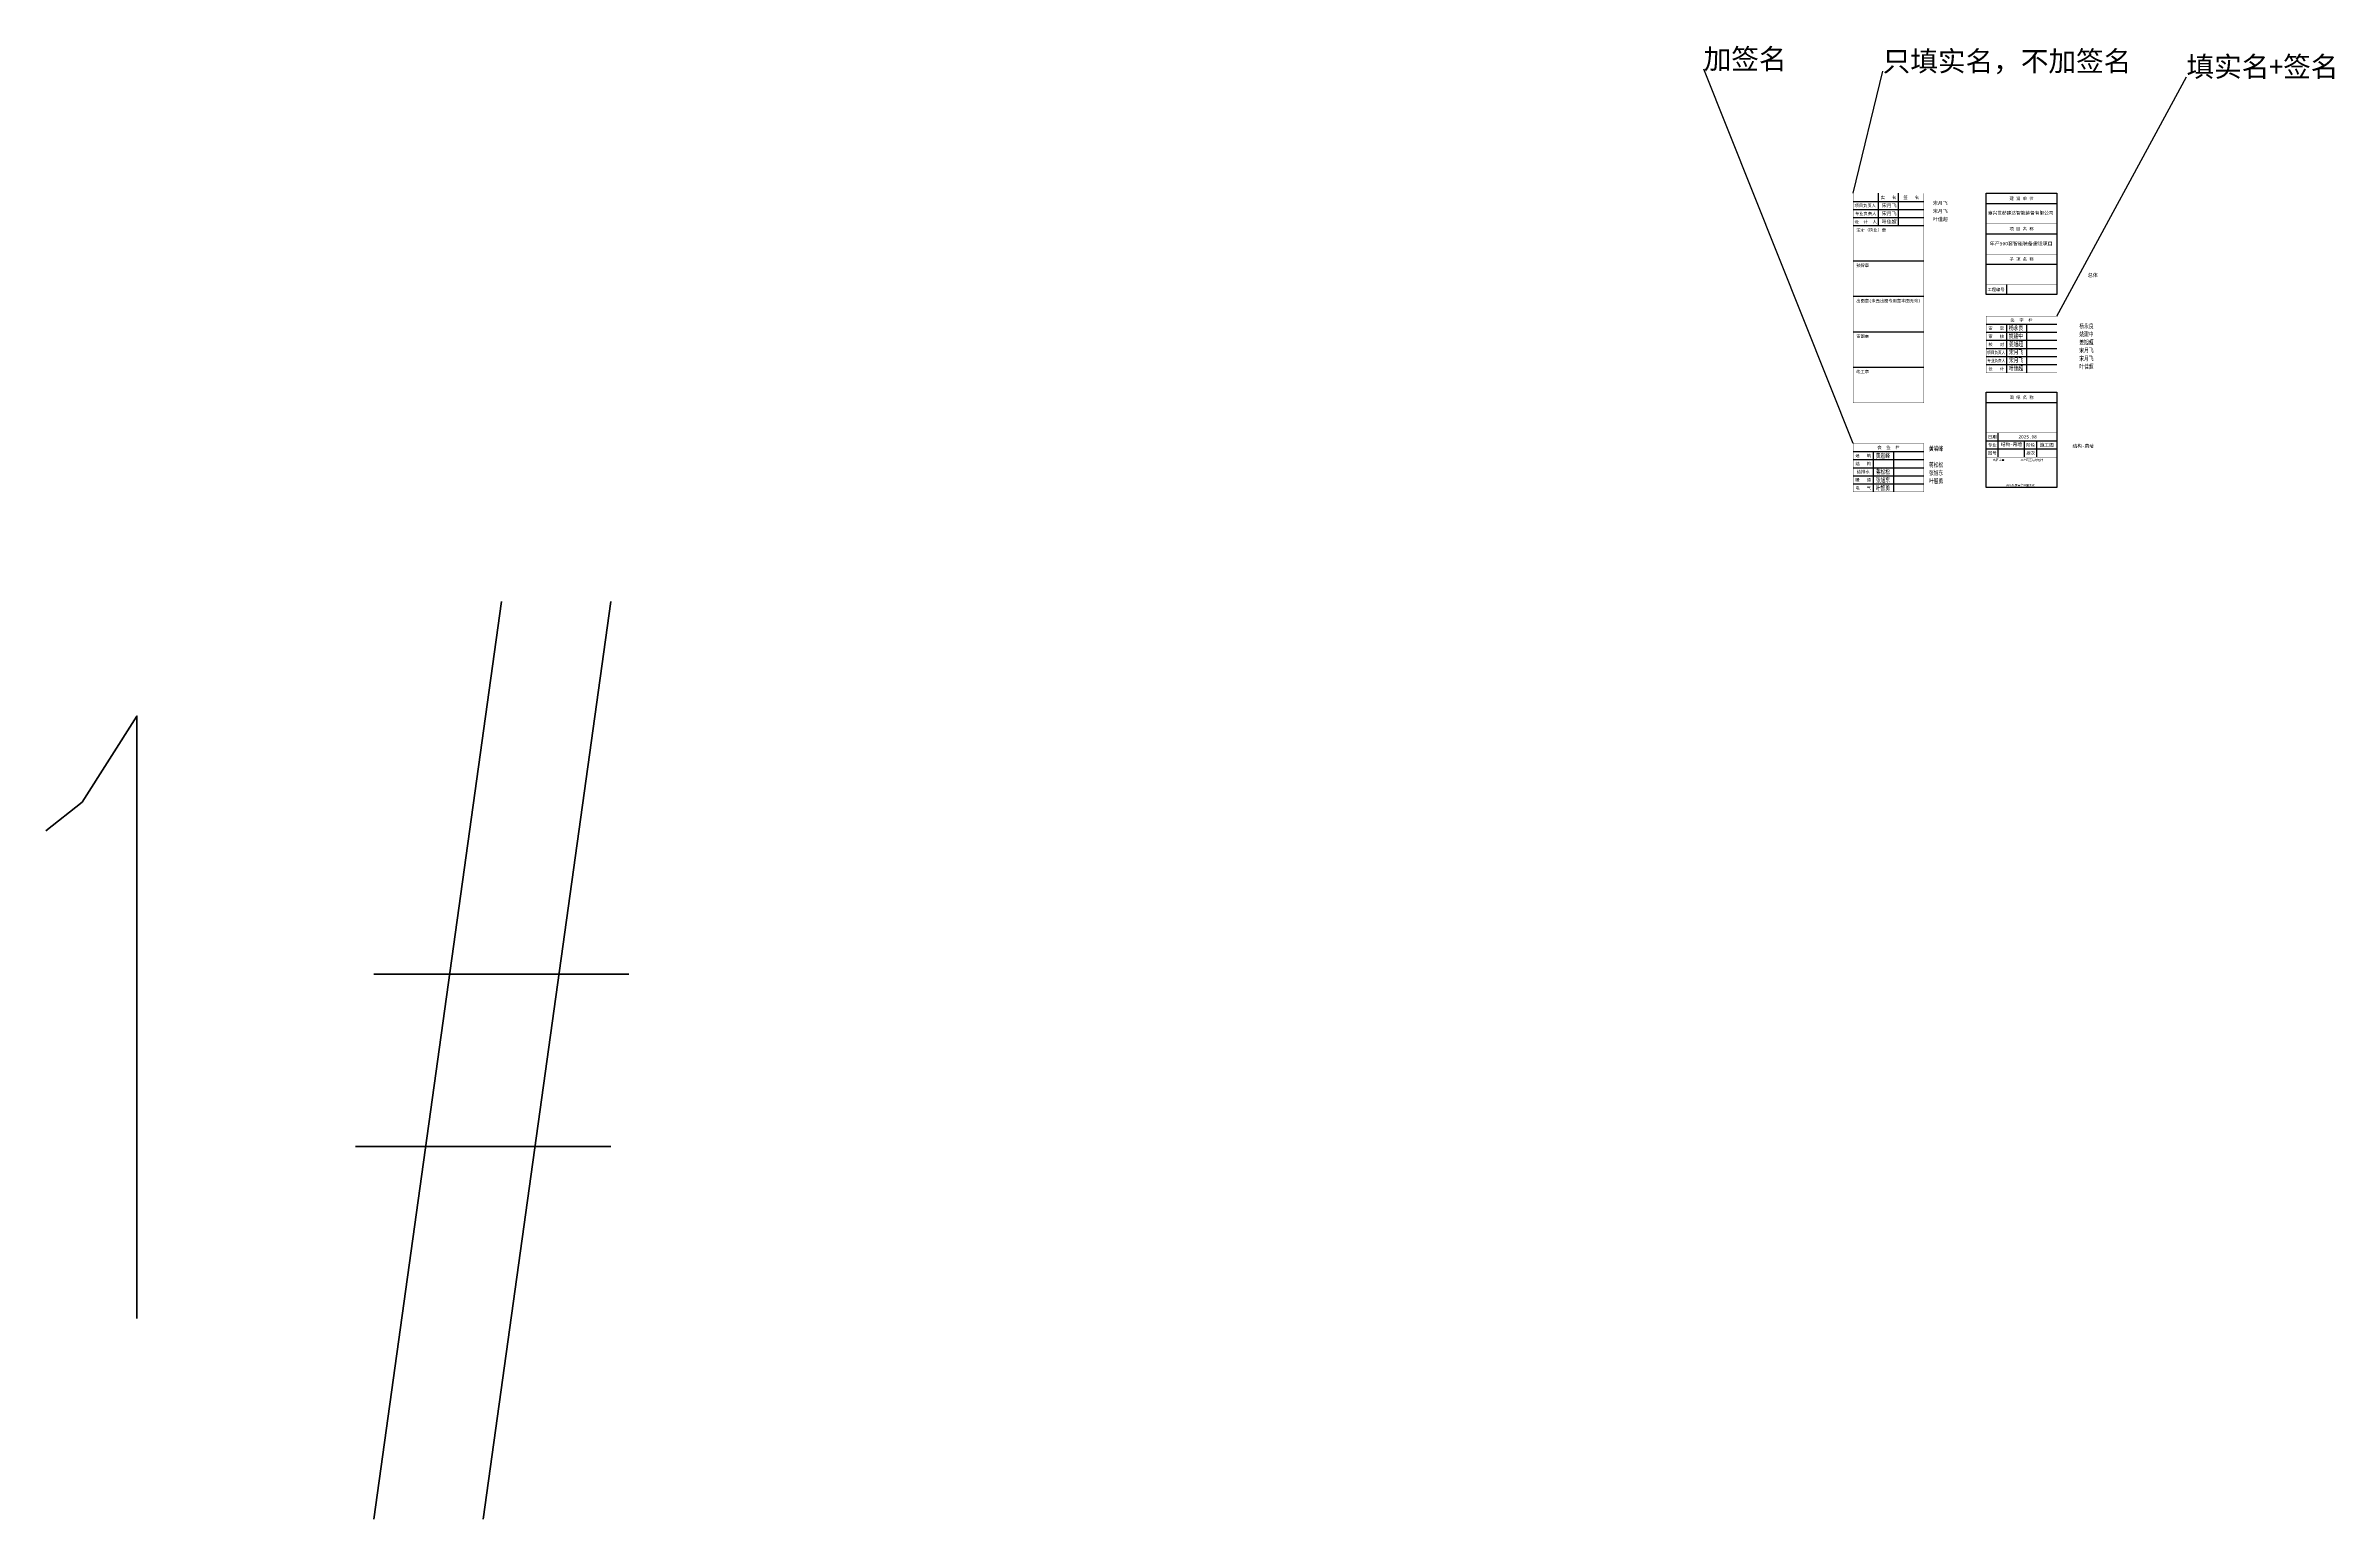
# Model space of a CAD drawing. Extents: x 220580 to 2027826, y -309201 to 71987.
# Drawn here: x 220580 to 446592, y -73557 to 71987 of the extents above; entities that cross this region are included whole.
import ezdxf
from ezdxf.enums import TextEntityAlignment as Align

# ---------------------------------------------------------------- set-up
doc = ezdxf.new("R2010")
doc.units = 0
for name, color, linetype in [('0-cxFrame', 155, 'Continuous'), ('qianming', 155, 'Continuous'), ('建-文字', 7, 'Continuous')]:
    doc.layers.add(name, color=color, linetype=linetype)
doc.styles.add('A-STANDARD', font='SIMPLEX', dxfattribs={"bigfont": 'GBCBIG'})
doc.styles.add('BZHZ', font='bzxw', dxfattribs={"width": 0.8, "bigfont": 'bzhz'})
doc.styles.add('cx_biaoti', font='')
doc.styles.add('cx_tuming', font='simhei.ttf')
doc.styles.add('图框宋体', font='', dxfattribs={"width": 0.75})
doc.styles.add('黑体', font='simhei.ttf', dxfattribs={"height": 12})
doc.styles.get('cx_biaoti').set_extended_font_data('SimSun')
doc.styles.get('图框宋体').set_extended_font_data('SimSun')

# ---------------------------------------------------------------- blocks, each defined once
blk = doc.blocks.new('zjcx_lan_xinxi(Dragon)')
for p, q in [((7000, -3200), (0, -3200)), ((7000, -6700), (0, -6700)), ((7000, -10200), (0, -10200)), ((7000, -13700), (0, -13700)), ((7000, -17200), (0, -17200))]:
    blk.add_line(p, q)
at = {"const_width": 25}
blk.add_lwpolyline([(0, -20700), (7000, -20700), (7000, 0), (0, 0)], close=True, dxfattribs=at)
for points in [[(2500, -3200), (2500, 0)], [(4500, -3200), (4500, 0)], [(0, -800), (7000, -800)], [(0, -1600), (7000, -1600)], [(0, -2400), (7000, -2400)]]:
    blk.add_lwpolyline(points)
for points in [[(7000, -3200), (7000, 0)], [(0, -3200), (7000, -3200)], [(0, -20700), (7000, -20700), (7000, -3200)], [(0, -20700), (7000, -20700)]]:
    blk.add_lwpolyline(points, dxfattribs=at)
at = {"style": '图框宋体'}
for s, p in [('项目负责人', (1204, -1200)), ('专业负责人', (1250, -2000)), ('实   名', (3500, -400)), ('签   名', (5750, -400)), ('设  计  人', (1250, -2800))]:
    blk.add_text(s, height=300, dxfattribs=at).set_placement(p, align=Align.MIDDLE)
for s, p in [('注册（执业）章', (318, -3771)), ('预留章', (318, -7271)), ('出图章(未盖出图专用章本图无效)', (318, -10771)), ('审图章', (318, -14271)), ('竣工章', (318, -17771))]:
    blk.add_text(s, height=300, dxfattribs=at).set_placement(p)
blk = doc.blocks.new('T-信息(Dragon)')
at = {"layer": '0-cxFrame'}
blk.add_blockref('zjcx_lan_xinxi(Dragon)', (0, 0), dxfattribs=at)
at = {"layer": 'qianming', "color": 3, "style": 'cx_biaoti'}
for s, p in [('宋月飞', (3566, -1198)), ('宋月飞', (3566, -1998)), ('叶佳超', (3566, -2798))]:
    blk.add_text(s, height=350, dxfattribs=at).set_placement(p, align=Align.MIDDLE_CENTER)
blk = doc.blocks.new('zjcx_lan_huiqian(Dragon)')
for p, q in [((-7000, -800), (0, -800)), ((-7000, -1600), (0, -1600)), ((-5000, -800), (-5000, -4800)), ((-3000, -800), (-3000, -4800)), ((-7000, -2400), (0, -2400)), ((-7000, -3200), (0, -3200)), ((-7000, -4000), (0, -4000))]:
    blk.add_line(p, q)
at = {"const_width": 30}
blk.add_lwpolyline([(-7000, 0), (0, 0)], dxfattribs=at)
blk.add_lwpolyline([(-7000, 0), (0, 0), (0, -4800), (-7000, -4800)], close=True, dxfattribs=at)
at = {"style": 'cx_biaoti'}
for s, p in [('结   构', (-6000, -2000)), ('建   筑', (-6000, -1200)), ('会  签  栏', (-3500, -400)), ('暖   通', (-6000, -3600)), ('电   气', (-6000, -4400)), ('给排水', (-6000, -2800))]:
    blk.add_text(s, height=300, dxfattribs=at).set_placement(p, align=Align.MIDDLE)
blk = doc.blocks.new('T-汇签(Dragon)')
at = {"layer": '0-cxFrame'}
blk.add_blockref('zjcx_lan_huiqian(Dragon)', (0, 0), dxfattribs=at)
at = {"layer": 'qianming', "style": 'BZHZ', "width": 0.8}
for s, p in [('黄岩峰', (-4056, -1199)), ('蒋松松', (-4056, -2799)), ('叶智勇', (-4056, -4399)), ('张旭东', (-4056, -3599))]:
    blk.add_text(s, height=450, dxfattribs=at).set_placement(p, align=Align.MIDDLE)
blk = doc.blocks.new('zjcx_lan_qianzi(Dragon)')
for p, q in [((-7000, 4800), (0, 4800)), ((-5000, 4800), (-5000, 0)), ((-3000, 4800), (-3000, 0)), ((-7000, 4000), (0, 4000)), ((-7000, 3200), (0, 3200)), ((-7000, 2400), (0, 2400)), ((-7000, 1600), (0, 1600)), ((-7000, 800), (0, 800))]:
    blk.add_line(p, q)
at = {"const_width": 30}
blk.add_lwpolyline([(-7000, 5600), (0, 5600)], dxfattribs=at)
blk.add_lwpolyline([(-7000, 5600), (0, 5600), (0, 0), (-7000, 0)], close=True, dxfattribs=at)
at = {"style": 'cx_biaoti'}
for s, p in [('审   定', (-6000, 4400)), ('签  字  栏', (-3500, 5200)), ('校   对', (-6000, 2800)), ('审   核', (-6000, 3600)), ('设   计', (-6000, 400))]:
    blk.add_text(s, height=300, dxfattribs=at).set_placement(p, align=Align.MIDDLE)
at = {"style": 'cx_biaoti', "width": 0.85}
for s, p in [('项目负责人', (-6000, 2000)), ('专业负责人', (-6000, 1200))]:
    blk.add_text(s, height=300, dxfattribs=at).set_placement(p, align=Align.MIDDLE)
blk = doc.blocks.new('T-签字(Dragon)')
at = {"layer": '0-cxFrame'}
blk.add_blockref('zjcx_lan_qianzi(Dragon)', (0, 0), dxfattribs=at)
at = {"layer": 'qianming', "style": 'BZHZ', "width": 0.8}
for s, p in [('杨永良', (-4047, 4455)), ('姚建中', (-4047, 3655)), ('宋月飞', (-4047, 2055)), ('姜旭超', (-4047, 2855)), ('宋月飞', (-4047, 1255)), ('叶佳超', (-4047, 455))]:
    blk.add_text(s, height=450, dxfattribs=at).set_placement(p, align=Align.MIDDLE)
blk = doc.blocks.new('zjcx_lan_tuming(Dragon)')
for p, q in [((-7000, 8400), (0, 8400)), ((-7000, 4600), (0, 4600)), ((-5800, 3000), (-5800, 5400)), ((-3200, 3000), (-3200, 4600)), ((-2000, 3000), (-2000, 4600)), ((-7000, 3800), (0, 3800))]:
    blk.add_line(p, q)
at = {"const_width": 30}
for points in [[(-7000, 9400), (0, 9400)], [(-7000, 5400), (0, 5400)], [(-7000, 3000), (0, 3000)], [(-7000, 0), (0, 0)]]:
    blk.add_lwpolyline(points, dxfattribs=at)
blk.add_lwpolyline([(-7000, 9400), (0, 9400), (0, 0), (-7000, 0)], close=True)
at = {"style": 'cx_biaoti'}
for s, p in [('图 纸 名 称', (-3500, 8900)), ('日期', (-6388, 5000)), ('专业', (-6388, 4200)), ('图号', (-6388, 3400)), ('版次', (-2600, 3400)), ('阶段', (-2600, 4200))]:
    blk.add_text(s, height=300, dxfattribs=at).set_placement(p, align=Align.MIDDLE)
for s, p in [('出图人章', (-6316, 2607)), ('二维码区请勿遮挡', (-3609, 2607)), ('未按规定盖章本图无效', (-5013, 120))]:
    blk.add_text(s, height=200, dxfattribs=at).set_placement(p)
blk = doc.blocks.new('T-图签(Dragon)')
blk.add_blockref('zjcx_lan_tuming(Dragon)', (0, 0))
at = {"color": 3, "style": 'cx_biaoti'}
for s, p in [('2025.08', (-2900, 5000)), ('结构-幕墙 ', (-4362, 4261)), ('施工图', (-1000, 4200))]:
    blk.add_text(s, height=330, dxfattribs=at).set_placement(p, align=Align.MIDDLE)
blk = doc.blocks.new('zjcx_lan_xiangmu(Dragon)')
for p, q in [((-7000, 9000), (0, 9000)), ((-7000, 6000), (0, 6000)), ((-7000, 3000), (0, 3000)), ((-5000, 1000), (-5000, 0))]:
    blk.add_line(p, q)
at = {"const_width": 30}
for points in [[(-7000, 10000), (0, 10000)], [(-7000, 7000), (0, 7000)], [(-7000, 7000), (0, 7000)], [(-7000, 4000), (0, 4000)], [(-7000, 4000), (0, 4000)], [(-7000, 1000), (0, 1000)], [(-7000, 0), (0, 0)]]:
    blk.add_lwpolyline(points, dxfattribs=at)
blk.add_lwpolyline([(-7000, 10000), (0, 10000), (0, 0), (-7000, 0)], close=True)
at = {"style": 'cx_biaoti'}
for s, p in [('建 设 单 位', (-3500, 9500)), ('项 目 名 称', (-3500, 6500)), ('子 项 名 称', (-3500, 3500)), ('工程编号', (-6013, 500))]:
    blk.add_text(s, height=300, dxfattribs=at).set_placement(p, align=Align.MIDDLE)
blk = doc.blocks.new('T-项目(Dragon)')
blk.add_blockref('zjcx_lan_xiangmu(Dragon)', (0, 0))
at = {"color": 3, "style": 'cx_tuming'}
for s, height, p in [('嘉兴世赫建达智能装备有限公司', 330, (-6816, 7901)), ('年产500套智能装备建设项目 ', 350, (-6638, 4859))]:
    blk.add_text(s, height=height, dxfattribs=at).set_placement(p)

msp = doc.modelspace()

# ---------------------------------------------------------------- linework, layer by layer
for p, q in [((399070.8, 32712.3), (384319.4, 69681.7)), ((399070.8, 57412.3), (401999.3, 69462.7)), ((419211, 45291.4), (432003.6, 68921))]:
    msp.add_line(p, q)

# ---------------------------------------------------------------- block references
at = {"layer": '0-cxFrame'}
for name, p in [('T-信息(Dragon)', (399070.8, 57412.3)), ('T-项目(Dragon)', (419211, 47412.4)), ('T-签字(Dragon)', (419211, 39691.4)), ('T-图签(Dragon)', (419211, 28360.4)), ('T-汇签(Dragon)', (406070.8, 32712.3))]:
    msp.add_blockref(name, p, dxfattribs=at)

# ---------------------------------------------------------------- texts
at = {"style": '黑体'}
for s, p in [('加签名', (384319.4, 69681.7)), ('只填实名，不加签名', (401999.3, 69462.7)), ('填实名+签名', (432003.6, 68921))]:
    msp.add_text(s, height=2000, dxfattribs=at).set_placement(p)
at = {"color": 3, "style": 'cx_tuming'}
msp.add_text('总体', height=350, dxfattribs=at).set_placement((422263, 49152.5))
at = {"color": 3, "style": 'cx_biaoti'}
msp.add_text('结构-幕墙 ', height=330, dxfattribs=at).set_placement((421937.1, 32458.9), align=Align.MIDDLE)
at = {"layer": 'qianming', "color": 3, "style": 'cx_biaoti'}
for s, p in [('宋月飞', (407689.5, 56454.9)), ('宋月飞', (407689.5, 55654.9)), ('叶佳超', (407689.5, 54854.9))]:
    msp.add_text(s, height=350, dxfattribs=at).set_placement(p, align=Align.MIDDLE_CENTER)
at = {"layer": 'qianming', "style": 'BZHZ', "width": 0.8}
for s, p in [('姚建中', (422117.7, 43517.8)), ('杨永良', (422117.7, 44317.8)), ('姜旭超', (422117.7, 42717.8)), ('宋月飞', (422117.7, 41917.8)), ('宋月飞', (422117.7, 41117.8)), ('叶佳超', (422117.7, 40317.8)), ('黄岩峰', (407269.9, 32213.1)), ('蒋松松', (407269.9, 30613.1)), ('张旭东', (407269.9, 29813.1)), ('叶智勇', (407269.9, 29013.1))]:
    msp.add_text(s, height=450, dxfattribs=at).set_placement(p, align=Align.MIDDLE)
at = {"layer": '建-文字', "style": 'A-STANDARD', "width": 0.705882}
msp.add_text('1#', height=59500, dxfattribs=at).set_placement((209779.7, -53723.9))

doc.saveas('drawing.dxf')
